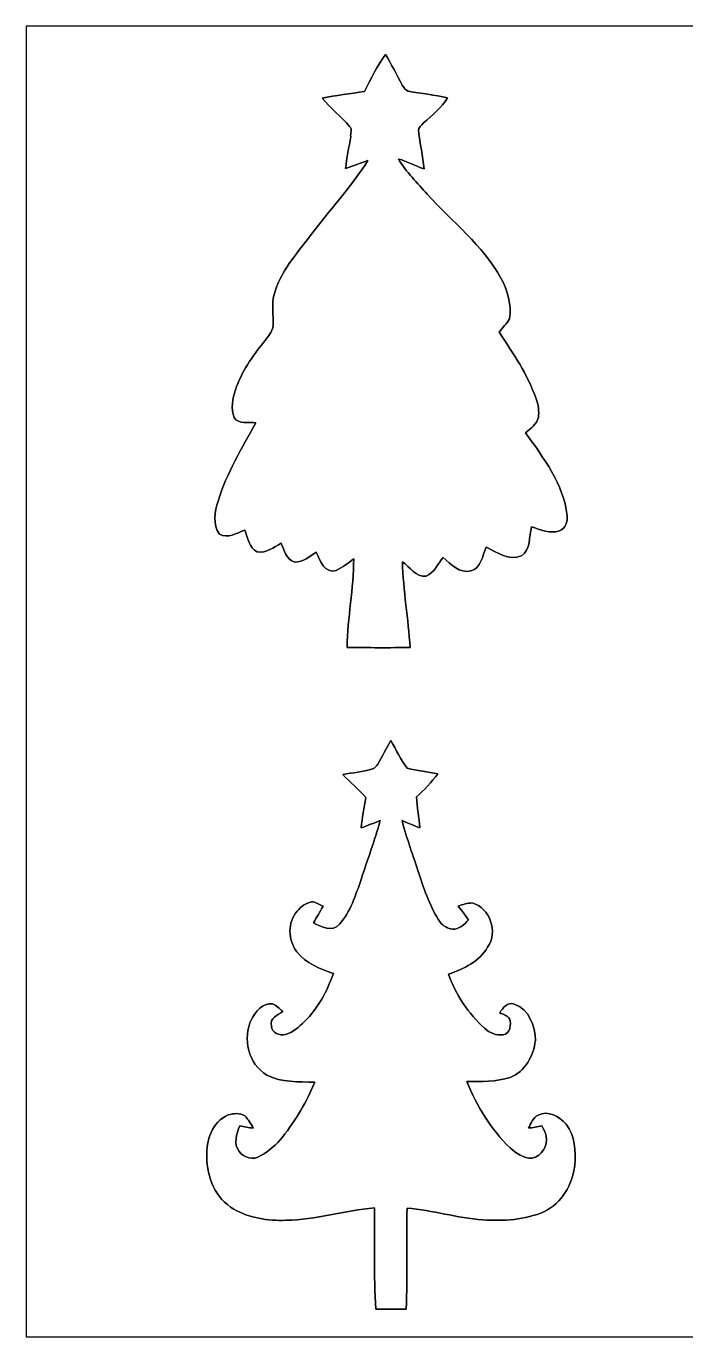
# Model space of a CAD drawing. Header units: centimetres. Extents: x -21 to 21, y -20.8 to 20.8.
# Drawn here: x -20.97 to 0, y -20.83 to 20.83 of the extents above; entities that cross this region are included whole.
import ezdxf

# ---------------------------------------------------------------- set-up
doc = ezdxf.new("R2010")
doc.units = ezdxf.units.CM
doc.header["$MEASUREMENT"] = 0
doc.layers.add('Layer 1', color=7, linetype='Continuous')

msp = doc.modelspace()

# ---------------------------------------------------------------- linework, layer by layer
at = {"layer": 'Layer 1', "color": 7}
for points, knots in [([(-20.97264, 20.83153), (-20.97264, 20.83153), (20.97264, 20.83153), (20.97264, 20.83153), (20.97264, 20.83153), (20.97264, 20.83153), (20.97264, -20.83153), (20.97264, -20.83153), (20.97264, -20.83153), (20.97264, -20.83153), (-20.97264, -20.83153), (-20.97264, -20.83153), (-20.97264, -20.83153), (-20.97264, -20.83153), (-20.97264, 20.83153), (-20.97264, 20.83153), (-20.97264, 20.83153), (-20.97264, 20.83153), (-20.97264, 20.83153), (-20.97264, 20.83153)], [0, 0, 0, 0, 0.16666667, 0.16666667, 0.16666667, 0.16666667, 0.33333333, 0.33333333, 0.33333333, 0.33333333, 0.5, 0.5, 0.5, 0.5, 0.66666667, 0.66666667, 0.66666667, 0.66666667, 1, 1, 1, 1]), ([(-10.21362, 18.75085), (-10.66694, 18.69616), (-11.1192, 18.63443), (-11.56617, 18.54059), (-11.56617, 18.54059), (-11.29136, 18.22344), (-10.96116, 17.96062), (-10.68846, 17.64242), (-10.68846, 17.64242), (-10.58898, 17.56163), (-10.66976, 17.4184), (-10.6553, 17.32033), (-10.6553, 17.32033), (-10.70469, 16.98202), (-10.78442, 16.64864), (-10.81723, 16.30786), (-10.81723, 16.30786), (-10.5784, 16.38829), (-10.34274, 16.4779), (-10.10708, 16.5675), (-10.10708, 16.5675), (-10.64401, 15.71131), (-11.3404, 14.9733), (-11.94153, 14.16403), (-11.94153, 14.16403), (-12.37897, 13.58477), (-12.89791, 13.02703), (-13.0877, 12.30736), (-13.0877, 12.30736), (-13.1886, 11.98457), (-13.09476, 11.64696), (-13.12404, 11.31817), (-13.12404, 11.31817), (-13.13815, 11.09874), (-13.29972, 10.94246), (-13.42602, 10.78089), (-13.42602, 10.78089), (-13.79643, 10.32757), (-14.12769, 9.82839), (-14.31925, 9.27135), (-14.31925, 9.27135), (-14.4212, 8.99513), (-14.46142, 8.67375), (-14.36194, 8.39117), (-14.36194, 8.39117), (-14.22576, 8.15587), (-13.89204, 8.27476), (-13.67473, 8.22113), (-13.67473, 8.22113), (-14.11076, 7.41292), (-14.60747, 6.62305), (-14.87276, 5.73687), (-14.87276, 5.73687), (-14.97118, 5.40173), (-15.05691, 4.98546), (-14.82408, 4.68559), (-14.82408, 4.68559), (-14.56902, 4.53813), (-14.2688, 4.71135), (-14.02609, 4.81612), (-14.02609, 4.81612), (-13.92273, 4.57094), (-13.89274, 4.24568), (-13.62428, 4.11974), (-13.62428, 4.11974), (-13.33641, 4.07317), (-13.09723, 4.26579), (-12.86475, 4.4002), (-12.86475, 4.4002), (-12.76879, 4.17019), (-12.70388, 3.87562), (-12.43154, 3.7913), (-12.43154, 3.7913), (-12.16695, 3.79589), (-11.96411, 3.98145), (-11.75068, 4.11339), (-11.75068, 4.11339), (-11.63461, 3.85198), (-11.48256, 3.41171), (-11.1185, 3.53307), (-11.1185, 3.53307), (-10.91283, 3.62162), (-10.7382, 3.76661), (-10.55899, 3.89749), (-10.55899, 3.89749), (-10.56005, 2.95557), (-10.75902, 2.02812), (-10.76572, 1.08585), (-10.76572, 1.08585), (-10.09968, 1.06962), (-9.43328, 1.07562), (-8.76688, 1.07738), (-8.76688, 1.07738), (-8.82227, 1.98931), (-8.98419, 2.89207), (-9.01171, 3.80577), (-9.01171, 3.80577), (-8.77429, 3.64173), (-8.57532, 3.31258), (-8.25183, 3.34857), (-8.25183, 3.34857), (-8.00135, 3.46181), (-7.88458, 3.74156), (-7.7156, 3.94229), (-7.7156, 3.94229), (-7.46513, 3.73063), (-7.19631, 3.42371), (-6.83154, 3.51508), (-6.83154, 3.51508), (-6.50452, 3.61315), (-6.46818, 3.99415), (-6.35212, 4.26614), (-6.35212, 4.26614), (-6.0004, 4.11339), (-5.62539, 3.82023), (-5.2264, 3.99133), (-5.2264, 3.99133), (-4.9336, 4.18994), (-4.98228, 4.60904), (-4.90961, 4.9149), (-4.90961, 4.9149), (-4.62139, 4.83235), (-4.31694, 4.6863), (-4.01496, 4.79072), (-4.01496, 4.79072), (-3.82094, 4.86163), (-3.74932, 5.08917), (-3.77684, 5.27861), (-3.77684, 5.27861), (-3.88197, 6.28438), (-4.53531, 7.10883), (-5.09235, 7.90998), (-5.09235, 7.90998), (-4.93642, 8.04686), (-4.73675, 8.17633), (-4.68559, 8.38941), (-4.68559, 8.38941), (-4.66443, 8.5919), (-4.68348, 8.8011), (-4.7625, 8.99019), (-4.7625, 8.99019), (-5.0225, 9.76066), (-5.4924, 10.43446), (-5.93372, 11.10862), (-5.93372, 11.10862), (-5.81907, 11.24444), (-5.69313, 11.37461), (-5.60493, 11.52984), (-5.60493, 11.52984), (-5.54249, 11.97575), (-5.65221, 12.43436), (-5.87657, 12.82206), (-5.87657, 12.82206), (-6.45583, 13.87299), (-7.42915, 14.60923), (-8.21902, 15.48836), (-8.21902, 15.48836), (-8.53758, 15.85031), (-8.88718, 16.19321), (-9.13765, 16.60807), (-9.13765, 16.60807), (-8.85261, 16.53893), (-8.5979, 16.38653), (-8.31956, 16.29657), (-8.31956, 16.29657), (-8.36189, 16.70121), (-8.44621, 17.09949), (-8.49912, 17.50236), (-8.49912, 17.50236), (-8.51817, 17.6142), (-8.40034, 17.68334), (-8.33649, 17.75531), (-8.33649, 17.75531), (-8.05921, 17.99731), (-7.77028, 18.23967), (-7.57449, 18.55646), (-7.57449, 18.55646), (-7.98583, 18.65736), (-8.41058, 18.67817), (-8.82297, 18.77025), (-8.82297, 18.77025), (-8.91646, 18.79424), (-8.96691, 18.8849), (-9.01665, 18.95969), (-9.01665, 18.95969), (-9.2015, 19.28072), (-9.34861, 19.62291), (-9.55216, 19.93371), (-9.55216, 19.93371), (-9.81639, 19.56541), (-10.01571, 19.15689), (-10.21362, 18.75085), (-10.21362, 18.75085), (-10.21362, 18.75085), (-10.21362, 18.75085), (-10.21362, 18.75085)], [0, 0, 0, 0, 0.02, 0.02, 0.02, 0.02, 0.04, 0.04, 0.04, 0.04, 0.06, 0.06, 0.06, 0.06, 0.08, 0.08, 0.08, 0.08, 0.1, 0.1, 0.1, 0.1, 0.12, 0.12, 0.12, 0.12, 0.14, 0.14, 0.14, 0.14, 0.16, 0.16, 0.16, 0.16, 0.18, 0.18, 0.18, 0.18, 0.2, 0.2, 0.2, 0.2, 0.22, 0.22, 0.22, 0.22, 0.24, 0.24, 0.24, 0.24, 0.26, 0.26, 0.26, 0.26, 0.28, 0.28, 0.28, 0.28, 0.3, 0.3, 0.3, 0.3, 0.32, 0.32, 0.32, 0.32, 0.34, 0.34, 0.34, 0.34, 0.36, 0.36, 0.36, 0.36, 0.38, 0.38, 0.38, 0.38, 0.4, 0.4, 0.4, 0.4, 0.42, 0.42, 0.42, 0.42, 0.44, 0.44, 0.44, 0.44, 0.46, 0.46, 0.46, 0.46, 0.48, 0.48, 0.48, 0.48, 0.5, 0.5, 0.5, 0.5, 0.52, 0.52, 0.52, 0.52, 0.54, 0.54, 0.54, 0.54, 0.56, 0.56, 0.56, 0.56, 0.58, 0.58, 0.58, 0.58, 0.6, 0.6, 0.6, 0.6, 0.62, 0.62, 0.62, 0.62, 0.64, 0.64, 0.64, 0.64, 0.66, 0.66, 0.66, 0.66, 0.68, 0.68, 0.68, 0.68, 0.7, 0.7, 0.7, 0.7, 0.72, 0.72, 0.72, 0.72, 0.74, 0.74, 0.74, 0.74, 0.76, 0.76, 0.76, 0.76, 0.78, 0.78, 0.78, 0.78, 0.8, 0.8, 0.8, 0.8, 0.82, 0.82, 0.82, 0.82, 0.84, 0.84, 0.84, 0.84, 0.86, 0.86, 0.86, 0.86, 0.88, 0.88, 0.88, 0.88, 0.9, 0.9, 0.9, 0.9, 0.92, 0.92, 0.92, 0.92, 0.94, 0.94, 0.94, 0.94, 0.96, 0.96, 0.96, 0.96, 1, 1, 1, 1]), ([(-9.38142, -1.87748), (-9.52183, -2.12549), (-9.64741, -2.3816), (-9.79664, -2.62467), (-9.79664, -2.62467), (-9.83403, -2.68711), (-9.88095, -2.75449), (-9.95468, -2.77671), (-9.95468, -2.77671), (-10.26583, -2.86879), (-10.59004, -2.89772), (-10.90754, -2.95769), (-10.90754, -2.95769), (-10.67082, -3.20957), (-10.40271, -3.43041), (-10.1727, -3.6897), (-10.1727, -3.6897), (-10.22385, -4.01108), (-10.29229, -4.32999), (-10.32475, -4.6542), (-10.32475, -4.6542), (-10.12049, -4.58117), (-9.92046, -4.49721), (-9.71726, -4.42136), (-9.71726, -4.42136), (-9.89154, -5.05425), (-10.12225, -5.66949), (-10.32369, -6.29391), (-10.32369, -6.29391), (-10.49867, -6.78991), (-10.65495, -7.31908), (-11.01513, -7.71737), (-11.01513, -7.71737), (-11.22927, -7.98054), (-11.59969, -7.8038), (-11.83711, -7.66939), (-11.83711, -7.66939), (-11.7348, -7.49371), (-11.63073, -7.31943), (-11.53442, -7.14093), (-11.53442, -7.14093), (-11.6519, -7.08307), (-11.77043, -7.00793), (-11.90484, -7.00511), (-11.90484, -7.00511), (-12.08017, -7.04815), (-12.24033, -7.15433), (-12.35287, -7.29615), (-12.35287, -7.29615), (-12.67178, -7.64646), (-12.6559, -8.22748), (-12.36416, -8.58979), (-12.36416, -8.58979), (-12.08264, -8.96091), (-11.62897, -9.13941), (-11.20105, -9.28053), (-11.20105, -9.28053), (-11.40672, -9.84144), (-11.69, -10.38789), (-12.12286, -10.8077), (-12.12286, -10.8077), (-12.29642, -10.98021), (-12.48657, -11.15766), (-12.72928, -11.22292), (-12.72928, -11.22292), (-12.91731, -11.27337), (-13.16214, -11.16365), (-13.1759, -10.9541), (-13.1759, -10.9541), (-13.23728, -10.70434), (-12.97834, -10.60168), (-12.81748, -10.49514), (-12.81748, -10.49514), (-12.91308, -10.39777), (-13.01468, -10.29688), (-13.14556, -10.25031), (-13.14556, -10.25031), (-13.45636, -10.2048), (-13.68531, -10.49726), (-13.8109, -10.74138), (-13.8109, -10.74138), (-14.09806, -11.33828), (-13.91673, -12.16942), (-13.32054, -12.50985), (-13.32054, -12.50985), (-12.85311, -12.75962), (-12.30806, -12.71693), (-11.7976, -12.73845), (-11.7976, -12.73845), (-12.04666, -13.36922), (-12.41213, -13.94601), (-12.81995, -14.4847), (-12.81995, -14.4847), (-13.01962, -14.72177), (-13.25598, -14.93167), (-13.52832, -15.08196), (-13.52832, -15.08196), (-13.7407, -15.22095), (-14.06031, -15.15251), (-14.19684, -14.93802), (-14.19684, -14.93802), (-14.39439, -14.70378), (-14.27903, -14.37287), (-14.18026, -14.1217), (-14.18026, -14.1217), (-14.03915, -14.15274), (-13.89733, -14.18202), (-13.75375, -14.20213), (-13.75375, -14.20213), (-13.8296, -14.06349), (-13.9125, -13.92379), (-14.02186, -13.81019), (-14.02186, -13.81019), (-14.17391, -13.70718), (-14.38134, -13.73223), (-14.54997, -13.77738), (-14.54997, -13.77738), (-15.05797, -13.99999), (-15.26434, -14.59759), (-15.22589, -15.11653), (-15.22589, -15.11653), (-15.23683, -15.76105), (-14.94402, -16.43662), (-14.37393, -16.77247), (-14.37393, -16.77247), (-13.87475, -17.05504), (-13.28526, -17.15135), (-12.71729, -17.12771), (-12.71729, -17.12771), (-11.76302, -17.1069), (-10.84157, -16.82715), (-9.89648, -16.72766), (-9.89648, -16.72766), (-9.88378, -17.80117), (-9.92505, -18.87643), (-9.86049, -19.94923), (-9.86049, -19.94923), (-9.53805, -19.94888), (-9.21561, -19.94888), (-8.89282, -19.94923), (-8.89282, -19.94923), (-8.83991, -18.88102), (-8.89882, -17.81105), (-8.85966, -16.74248), (-8.85966, -16.74248), (-8.0518, -16.80916), (-7.2704, -17.05081), (-6.46254, -17.11643), (-6.46254, -17.11643), (-5.80108, -17.15276), (-5.11034, -17.1263), (-4.49756, -16.84726), (-4.49756, -16.84726), (-3.931, -16.59008), (-3.61174, -15.98119), (-3.52637, -15.38711), (-3.52637, -15.38711), (-3.49215, -14.94085), (-3.52284, -14.44096), (-3.80718, -14.07231), (-3.80718, -14.07231), (-4.01814, -13.82995), (-4.37797, -13.61722), (-4.69688, -13.78903), (-4.69688, -13.78903), (-4.86445, -13.86205), (-4.91772, -14.05326), (-5.00415, -14.19966), (-5.00415, -14.19966), (-4.86057, -14.17955), (-4.71664, -14.15662), (-4.57376, -14.13051), (-4.57376, -14.13051), (-4.52438, -14.23564), (-4.46476, -14.3383), (-4.43689, -14.45225), (-4.43689, -14.45225), (-4.38961, -14.74999), (-4.57306, -15.09783), (-4.88668, -15.15251), (-4.88668, -15.15251), (-5.15691, -15.1631), (-5.39186, -14.99905), (-5.58306, -14.82584), (-5.58306, -14.82584), (-6.20324, -14.24552), (-6.6294, -13.49234), (-6.96666, -12.72117), (-6.96666, -12.72117), (-6.50522, -12.71482), (-6.03074, -12.73351), (-5.58694, -12.58429), (-5.58694, -12.58429), (-5.10364, -12.41284), (-4.84258, -11.89108), (-4.78084, -11.41166), (-4.78084, -11.41166), (-4.79249, -10.96116), (-4.98122, -10.40518), (-5.45606, -10.25349), (-5.45606, -10.25349), (-5.67937, -10.18187), (-5.81025, -10.38049), (-5.91749, -10.53077), (-5.91749, -10.53077), (-5.80884, -10.58228), (-5.67725, -10.61508), (-5.60529, -10.71986), (-5.60529, -10.71986), (-5.53297, -10.90154), (-5.58659, -11.19188), (-5.80708, -11.23209), (-5.80708, -11.23209), (-6.02474, -11.25538), (-6.24734, -11.17776), (-6.40115, -11.02219), (-6.40115, -11.02219), (-6.91374, -10.55335), (-7.31943, -9.96103), (-7.54168, -9.30063), (-7.54168, -9.30063), (-7.06155, -9.13694), (-6.56696, -8.90376), (-6.29991, -8.44726), (-6.29991, -8.44726), (-5.96194, -7.97101), (-6.22406, -7.19243), (-6.79168, -7.03898), (-6.79168, -7.03898), (-6.94549, -7.04039), (-7.09295, -7.08554), (-7.23512, -7.13811), (-7.23512, -7.13811), (-7.12752, -7.28627), (-7.01322, -7.42915), (-6.90668, -7.57837), (-6.90668, -7.57837), (-7.04003, -7.72442), (-7.21007, -7.88705), (-7.42139, -7.87753), (-7.42139, -7.87753), (-7.56497, -7.84825), (-7.70855, -7.77628), (-7.80309, -7.66269), (-7.80309, -7.66269), (-8.1213, -7.1942), (-8.3058, -6.65304), (-8.48289, -6.11964), (-8.48289, -6.11964), (-8.65928, -5.55272), (-8.87271, -4.9971), (-9.02194, -4.42207), (-9.02194, -4.42207), (-8.83179, -4.49933), (-8.64376, -4.58188), (-8.4515, -4.65455), (-8.4515, -4.65455), (-8.48678, -4.32506), (-8.54463, -3.99768), (-8.56156, -3.66642), (-8.56156, -3.66642), (-8.31533, -3.44241), (-8.08355, -3.20181), (-7.88106, -2.93723), (-7.88106, -2.93723), (-8.20561, -2.86491), (-8.5404, -2.84515), (-8.86037, -2.75625), (-8.86037, -2.75625), (-9.07627, -2.49132), (-9.2008, -2.16606), (-9.38142, -1.87748)], [0, 0, 0, 0, 0.01449275, 0.01449275, 0.01449275, 0.01449275, 0.02898551, 0.02898551, 0.02898551, 0.02898551, 0.04347826, 0.04347826, 0.04347826, 0.04347826, 0.05797101, 0.05797101, 0.05797101, 0.05797101, 0.07246377, 0.07246377, 0.07246377, 0.07246377, 0.08695652, 0.08695652, 0.08695652, 0.08695652, 0.10144928, 0.10144928, 0.10144928, 0.10144928, 0.11594203, 0.11594203, 0.11594203, 0.11594203, 0.13043478, 0.13043478, 0.13043478, 0.13043478, 0.14492754, 0.14492754, 0.14492754, 0.14492754, 0.15942029, 0.15942029, 0.15942029, 0.15942029, 0.17391304, 0.17391304, 0.17391304, 0.17391304, 0.1884058, 0.1884058, 0.1884058, 0.1884058, 0.20289855, 0.20289855, 0.20289855, 0.20289855, 0.2173913, 0.2173913, 0.2173913, 0.2173913, 0.23188406, 0.23188406, 0.23188406, 0.23188406, 0.24637681, 0.24637681, 0.24637681, 0.24637681, 0.26086957, 0.26086957, 0.26086957, 0.26086957, 0.27536232, 0.27536232, 0.27536232, 0.27536232, 0.28985507, 0.28985507, 0.28985507, 0.28985507, 0.30434783, 0.30434783, 0.30434783, 0.30434783, 0.31884058, 0.31884058, 0.31884058, 0.31884058, 0.33333333, 0.33333333, 0.33333333, 0.33333333, 0.34782609, 0.34782609, 0.34782609, 0.34782609, 0.36231884, 0.36231884, 0.36231884, 0.36231884, 0.37681159, 0.37681159, 0.37681159, 0.37681159, 0.39130435, 0.39130435, 0.39130435, 0.39130435, 0.4057971, 0.4057971, 0.4057971, 0.4057971, 0.42028986, 0.42028986, 0.42028986, 0.42028986, 0.43478261, 0.43478261, 0.43478261, 0.43478261, 0.44927536, 0.44927536, 0.44927536, 0.44927536, 0.46376812, 0.46376812, 0.46376812, 0.46376812, 0.47826087, 0.47826087, 0.47826087, 0.47826087, 0.49275362, 0.49275362, 0.49275362, 0.49275362, 0.50724638, 0.50724638, 0.50724638, 0.50724638, 0.52173913, 0.52173913, 0.52173913, 0.52173913, 0.53623188, 0.53623188, 0.53623188, 0.53623188, 0.55072464, 0.55072464, 0.55072464, 0.55072464, 0.56521739, 0.56521739, 0.56521739, 0.56521739, 0.57971014, 0.57971014, 0.57971014, 0.57971014, 0.5942029, 0.5942029, 0.5942029, 0.5942029, 0.60869565, 0.60869565, 0.60869565, 0.60869565, 0.62318841, 0.62318841, 0.62318841, 0.62318841, 0.63768116, 0.63768116, 0.63768116, 0.63768116, 0.65217391, 0.65217391, 0.65217391, 0.65217391, 0.66666667, 0.66666667, 0.66666667, 0.66666667, 0.68115942, 0.68115942, 0.68115942, 0.68115942, 0.69565217, 0.69565217, 0.69565217, 0.69565217, 0.71014493, 0.71014493, 0.71014493, 0.71014493, 0.72463768, 0.72463768, 0.72463768, 0.72463768, 0.73913043, 0.73913043, 0.73913043, 0.73913043, 0.75362319, 0.75362319, 0.75362319, 0.75362319, 0.76811594, 0.76811594, 0.76811594, 0.76811594, 0.7826087, 0.7826087, 0.7826087, 0.7826087, 0.79710145, 0.79710145, 0.79710145, 0.79710145, 0.8115942, 0.8115942, 0.8115942, 0.8115942, 0.82608696, 0.82608696, 0.82608696, 0.82608696, 0.84057971, 0.84057971, 0.84057971, 0.84057971, 0.85507246, 0.85507246, 0.85507246, 0.85507246, 0.86956522, 0.86956522, 0.86956522, 0.86956522, 0.88405797, 0.88405797, 0.88405797, 0.88405797, 0.89855072, 0.89855072, 0.89855072, 0.89855072, 0.91304348, 0.91304348, 0.91304348, 0.91304348, 0.92753623, 0.92753623, 0.92753623, 0.92753623, 0.94202899, 0.94202899, 0.94202899, 0.94202899, 0.95652174, 0.95652174, 0.95652174, 0.95652174, 0.97101449, 0.97101449, 0.97101449, 0.97101449, 1, 1, 1, 1])]:
    msp.add_open_spline(points, degree=3, knots=knots, dxfattribs=at)
at = {"layer": 'Layer 1', "color": 252}
for points, knots in [([(-10.21362, 18.75085), (-10.01571, 19.15689), (-9.81639, 19.56541), (-9.55216, 19.93371), (-9.55216, 19.93371), (-9.34861, 19.62291), (-9.2015, 19.28072), (-9.01665, 18.95969), (-9.01665, 18.95969), (-8.96691, 18.8849), (-8.91646, 18.79424), (-8.82297, 18.77025), (-8.82297, 18.77025), (-8.41058, 18.67817), (-7.98583, 18.65736), (-7.57449, 18.55646), (-7.57449, 18.55646), (-7.77028, 18.23967), (-8.05921, 17.99731), (-8.33649, 17.75531), (-8.33649, 17.75531), (-8.40034, 17.68334), (-8.51817, 17.6142), (-8.49912, 17.50236), (-8.49912, 17.50236), (-8.44621, 17.09949), (-8.36189, 16.70121), (-8.31956, 16.29657), (-8.31956, 16.29657), (-8.5979, 16.38653), (-8.85261, 16.53893), (-9.13765, 16.60807), (-9.13765, 16.60807), (-8.88718, 16.19321), (-8.53758, 15.85031), (-8.21902, 15.48836), (-8.21902, 15.48836), (-7.42915, 14.60923), (-6.45583, 13.87299), (-5.87657, 12.82206), (-5.87657, 12.82206), (-5.65221, 12.43436), (-5.54249, 11.97575), (-5.60493, 11.52984), (-5.60493, 11.52984), (-5.69313, 11.37461), (-5.81907, 11.24444), (-5.93372, 11.10862), (-5.93372, 11.10862), (-5.4924, 10.43446), (-5.0225, 9.76066), (-4.7625, 8.99019), (-4.7625, 8.99019), (-4.68348, 8.8011), (-4.66443, 8.5919), (-4.68559, 8.38941), (-4.68559, 8.38941), (-4.73675, 8.17633), (-4.93642, 8.04686), (-5.09235, 7.90998), (-5.09235, 7.90998), (-4.53531, 7.10883), (-3.88197, 6.28438), (-3.77684, 5.27861), (-3.77684, 5.27861), (-3.74932, 5.08917), (-3.82094, 4.86163), (-4.01496, 4.79072), (-4.01496, 4.79072), (-4.31694, 4.6863), (-4.62139, 4.83235), (-4.90961, 4.9149), (-4.90961, 4.9149), (-4.98228, 4.60904), (-4.9336, 4.18994), (-5.2264, 3.99133), (-5.2264, 3.99133), (-5.62539, 3.82023), (-6.0004, 4.11339), (-6.35212, 4.26614), (-6.35212, 4.26614), (-6.46818, 3.99415), (-6.50452, 3.61315), (-6.83154, 3.51508), (-6.83154, 3.51508), (-7.19631, 3.42371), (-7.46513, 3.73063), (-7.7156, 3.94229), (-7.7156, 3.94229), (-7.88458, 3.74156), (-8.00135, 3.46181), (-8.25183, 3.34857), (-8.25183, 3.34857), (-8.57532, 3.31258), (-8.77429, 3.64173), (-9.01171, 3.80577), (-9.01171, 3.80577), (-8.98419, 2.89207), (-8.82227, 1.98931), (-8.76688, 1.07738), (-8.76688, 1.07738), (-9.43328, 1.07562), (-10.09968, 1.06962), (-10.76572, 1.08585), (-10.76572, 1.08585), (-10.75902, 2.02812), (-10.56005, 2.95557), (-10.55899, 3.89749), (-10.55899, 3.89749), (-10.7382, 3.76661), (-10.91283, 3.62162), (-11.1185, 3.53307), (-11.1185, 3.53307), (-11.48256, 3.41171), (-11.63461, 3.85198), (-11.75068, 4.11339), (-11.75068, 4.11339), (-11.96411, 3.98145), (-12.16695, 3.79589), (-12.43154, 3.7913), (-12.43154, 3.7913), (-12.70388, 3.87562), (-12.76879, 4.17019), (-12.86475, 4.4002), (-12.86475, 4.4002), (-13.09723, 4.26579), (-13.33641, 4.07317), (-13.62428, 4.11974), (-13.62428, 4.11974), (-13.89274, 4.24568), (-13.92273, 4.57094), (-14.02609, 4.81612), (-14.02609, 4.81612), (-14.2688, 4.71135), (-14.56902, 4.53813), (-14.82408, 4.68559), (-14.82408, 4.68559), (-15.05691, 4.98546), (-14.97118, 5.40173), (-14.87276, 5.73687), (-14.87276, 5.73687), (-14.60747, 6.62305), (-14.11076, 7.41292), (-13.67473, 8.22113), (-13.67473, 8.22113), (-13.89204, 8.27476), (-14.22576, 8.15587), (-14.36194, 8.39117), (-14.36194, 8.39117), (-14.46142, 8.67375), (-14.4212, 8.99513), (-14.31925, 9.27135), (-14.31925, 9.27135), (-14.12769, 9.82839), (-13.79643, 10.32757), (-13.42602, 10.78089), (-13.42602, 10.78089), (-13.29972, 10.94246), (-13.13815, 11.09874), (-13.12404, 11.31817), (-13.12404, 11.31817), (-13.09476, 11.64696), (-13.1886, 11.98457), (-13.0877, 12.30736), (-13.0877, 12.30736), (-12.89791, 13.02703), (-12.37897, 13.58477), (-11.94153, 14.16403), (-11.94153, 14.16403), (-11.3404, 14.9733), (-10.64401, 15.71131), (-10.10708, 16.5675), (-10.10708, 16.5675), (-10.34274, 16.4779), (-10.5784, 16.38829), (-10.81723, 16.30786), (-10.81723, 16.30786), (-10.78442, 16.64864), (-10.70469, 16.98202), (-10.6553, 17.32033), (-10.6553, 17.32033), (-10.66976, 17.4184), (-10.58898, 17.56163), (-10.68846, 17.64242), (-10.68846, 17.64242), (-10.96116, 17.96062), (-11.29136, 18.22344), (-11.56617, 18.54059), (-11.56617, 18.54059), (-11.1192, 18.63443), (-10.66694, 18.69616), (-10.21362, 18.75085)], [0, 0, 0, 0, 0.02040816, 0.02040816, 0.02040816, 0.02040816, 0.04081633, 0.04081633, 0.04081633, 0.04081633, 0.06122449, 0.06122449, 0.06122449, 0.06122449, 0.08163265, 0.08163265, 0.08163265, 0.08163265, 0.10204082, 0.10204082, 0.10204082, 0.10204082, 0.12244898, 0.12244898, 0.12244898, 0.12244898, 0.14285714, 0.14285714, 0.14285714, 0.14285714, 0.16326531, 0.16326531, 0.16326531, 0.16326531, 0.18367347, 0.18367347, 0.18367347, 0.18367347, 0.20408163, 0.20408163, 0.20408163, 0.20408163, 0.2244898, 0.2244898, 0.2244898, 0.2244898, 0.24489796, 0.24489796, 0.24489796, 0.24489796, 0.26530612, 0.26530612, 0.26530612, 0.26530612, 0.28571429, 0.28571429, 0.28571429, 0.28571429, 0.30612245, 0.30612245, 0.30612245, 0.30612245, 0.32653061, 0.32653061, 0.32653061, 0.32653061, 0.34693878, 0.34693878, 0.34693878, 0.34693878, 0.36734694, 0.36734694, 0.36734694, 0.36734694, 0.3877551, 0.3877551, 0.3877551, 0.3877551, 0.40816327, 0.40816327, 0.40816327, 0.40816327, 0.42857143, 0.42857143, 0.42857143, 0.42857143, 0.44897959, 0.44897959, 0.44897959, 0.44897959, 0.46938776, 0.46938776, 0.46938776, 0.46938776, 0.48979592, 0.48979592, 0.48979592, 0.48979592, 0.51020408, 0.51020408, 0.51020408, 0.51020408, 0.53061224, 0.53061224, 0.53061224, 0.53061224, 0.55102041, 0.55102041, 0.55102041, 0.55102041, 0.57142857, 0.57142857, 0.57142857, 0.57142857, 0.59183673, 0.59183673, 0.59183673, 0.59183673, 0.6122449, 0.6122449, 0.6122449, 0.6122449, 0.63265306, 0.63265306, 0.63265306, 0.63265306, 0.65306122, 0.65306122, 0.65306122, 0.65306122, 0.67346939, 0.67346939, 0.67346939, 0.67346939, 0.69387755, 0.69387755, 0.69387755, 0.69387755, 0.71428571, 0.71428571, 0.71428571, 0.71428571, 0.73469388, 0.73469388, 0.73469388, 0.73469388, 0.75510204, 0.75510204, 0.75510204, 0.75510204, 0.7755102, 0.7755102, 0.7755102, 0.7755102, 0.79591837, 0.79591837, 0.79591837, 0.79591837, 0.81632653, 0.81632653, 0.81632653, 0.81632653, 0.83673469, 0.83673469, 0.83673469, 0.83673469, 0.85714286, 0.85714286, 0.85714286, 0.85714286, 0.87755102, 0.87755102, 0.87755102, 0.87755102, 0.89795918, 0.89795918, 0.89795918, 0.89795918, 0.91836735, 0.91836735, 0.91836735, 0.91836735, 0.93877551, 0.93877551, 0.93877551, 0.93877551, 0.95918367, 0.95918367, 0.95918367, 0.95918367, 1, 1, 1, 1]), ([(-9.38142, -1.87748), (-9.2008, -2.16606), (-9.07627, -2.49132), (-8.86037, -2.75625), (-8.86037, -2.75625), (-8.5404, -2.84515), (-8.20561, -2.86491), (-7.88106, -2.93723), (-7.88106, -2.93723), (-8.08355, -3.20181), (-8.31533, -3.44241), (-8.56156, -3.66642), (-8.56156, -3.66642), (-8.54463, -3.99768), (-8.48678, -4.32506), (-8.4515, -4.65455), (-8.4515, -4.65455), (-8.64376, -4.58188), (-8.83179, -4.49933), (-9.02194, -4.42207), (-9.02194, -4.42207), (-8.87271, -4.9971), (-8.65928, -5.55272), (-8.48289, -6.11964), (-8.48289, -6.11964), (-8.3058, -6.65304), (-8.1213, -7.1942), (-7.80309, -7.66269), (-7.80309, -7.66269), (-7.70855, -7.77628), (-7.56497, -7.84825), (-7.42139, -7.87753), (-7.42139, -7.87753), (-7.21007, -7.88705), (-7.04003, -7.72442), (-6.90668, -7.57837), (-6.90668, -7.57837), (-7.01322, -7.42915), (-7.12752, -7.28627), (-7.23512, -7.13811), (-7.23512, -7.13811), (-7.09295, -7.08554), (-6.94549, -7.04039), (-6.79168, -7.03898), (-6.79168, -7.03898), (-6.22406, -7.19243), (-5.96194, -7.97101), (-6.29991, -8.44726), (-6.29991, -8.44726), (-6.56696, -8.90376), (-7.06155, -9.13694), (-7.54168, -9.30063), (-7.54168, -9.30063), (-7.31943, -9.96103), (-6.91374, -10.55335), (-6.40115, -11.02219), (-6.40115, -11.02219), (-6.24734, -11.17776), (-6.02474, -11.25538), (-5.80708, -11.23209), (-5.80708, -11.23209), (-5.58659, -11.19188), (-5.53297, -10.90154), (-5.60529, -10.71986), (-5.60529, -10.71986), (-5.67725, -10.61508), (-5.80884, -10.58228), (-5.91749, -10.53077), (-5.91749, -10.53077), (-5.81025, -10.38049), (-5.67937, -10.18187), (-5.45606, -10.25349), (-5.45606, -10.25349), (-4.98122, -10.40518), (-4.79249, -10.96116), (-4.78084, -11.41166), (-4.78084, -11.41166), (-4.84258, -11.89108), (-5.10364, -12.41284), (-5.58694, -12.58429), (-5.58694, -12.58429), (-6.03074, -12.73351), (-6.50522, -12.71482), (-6.96666, -12.72117), (-6.96666, -12.72117), (-6.6294, -13.49234), (-6.20324, -14.24552), (-5.58306, -14.82584), (-5.58306, -14.82584), (-5.39186, -14.99905), (-5.15691, -15.1631), (-4.88668, -15.15251), (-4.88668, -15.15251), (-4.57306, -15.09783), (-4.38961, -14.74999), (-4.43689, -14.45225), (-4.43689, -14.45225), (-4.46476, -14.3383), (-4.52438, -14.23564), (-4.57376, -14.13051), (-4.57376, -14.13051), (-4.71664, -14.15662), (-4.86057, -14.17955), (-5.00415, -14.19966), (-5.00415, -14.19966), (-4.91772, -14.05326), (-4.86445, -13.86205), (-4.69688, -13.78903), (-4.69688, -13.78903), (-4.37797, -13.61722), (-4.01814, -13.82995), (-3.80718, -14.07231), (-3.80718, -14.07231), (-3.52284, -14.44096), (-3.49215, -14.94085), (-3.52637, -15.38711), (-3.52637, -15.38711), (-3.61174, -15.98119), (-3.931, -16.59008), (-4.49756, -16.84726), (-4.49756, -16.84726), (-5.11034, -17.1263), (-5.80108, -17.15276), (-6.46254, -17.11643), (-6.46254, -17.11643), (-7.2704, -17.05081), (-8.0518, -16.80916), (-8.85966, -16.74248), (-8.85966, -16.74248), (-8.89882, -17.81105), (-8.83991, -18.88102), (-8.89282, -19.94923), (-8.89282, -19.94923), (-9.21561, -19.94888), (-9.53805, -19.94888), (-9.86049, -19.94923), (-9.86049, -19.94923), (-9.92505, -18.87643), (-9.88378, -17.80117), (-9.89648, -16.72766), (-9.89648, -16.72766), (-10.84157, -16.82715), (-11.76302, -17.1069), (-12.71729, -17.12771), (-12.71729, -17.12771), (-13.28526, -17.15135), (-13.87475, -17.05504), (-14.37393, -16.77247), (-14.37393, -16.77247), (-14.94402, -16.43662), (-15.23683, -15.76105), (-15.22589, -15.11653), (-15.22589, -15.11653), (-15.26434, -14.59759), (-15.05797, -13.99999), (-14.54997, -13.77738), (-14.54997, -13.77738), (-14.38134, -13.73223), (-14.17391, -13.70718), (-14.02186, -13.81019), (-14.02186, -13.81019), (-13.9125, -13.92379), (-13.8296, -14.06349), (-13.75375, -14.20213), (-13.75375, -14.20213), (-13.89733, -14.18202), (-14.03915, -14.15274), (-14.18026, -14.1217), (-14.18026, -14.1217), (-14.27903, -14.37287), (-14.39439, -14.70378), (-14.19684, -14.93802), (-14.19684, -14.93802), (-14.06031, -15.15251), (-13.7407, -15.22095), (-13.52832, -15.08196), (-13.52832, -15.08196), (-13.25598, -14.93167), (-13.01962, -14.72177), (-12.81995, -14.4847), (-12.81995, -14.4847), (-12.41213, -13.94601), (-12.04666, -13.36922), (-11.7976, -12.73845), (-11.7976, -12.73845), (-12.30806, -12.71693), (-12.85311, -12.75962), (-13.32054, -12.50985), (-13.32054, -12.50985), (-13.91673, -12.16942), (-14.09806, -11.33828), (-13.8109, -10.74138), (-13.8109, -10.74138), (-13.68531, -10.49726), (-13.45636, -10.2048), (-13.14556, -10.25031), (-13.14556, -10.25031), (-13.01468, -10.29688), (-12.91308, -10.39777), (-12.81748, -10.49514), (-12.81748, -10.49514), (-12.97834, -10.60168), (-13.23728, -10.70434), (-13.1759, -10.9541), (-13.1759, -10.9541), (-13.16214, -11.16365), (-12.91731, -11.27337), (-12.72928, -11.22292), (-12.72928, -11.22292), (-12.48657, -11.15766), (-12.29642, -10.98021), (-12.12286, -10.8077), (-12.12286, -10.8077), (-11.69, -10.38789), (-11.40672, -9.84144), (-11.20105, -9.28053), (-11.20105, -9.28053), (-11.62897, -9.13941), (-12.08264, -8.96091), (-12.36416, -8.58979), (-12.36416, -8.58979), (-12.6559, -8.22748), (-12.67178, -7.64646), (-12.35287, -7.29615), (-12.35287, -7.29615), (-12.24033, -7.15433), (-12.08017, -7.04815), (-11.90484, -7.00511), (-11.90484, -7.00511), (-11.77043, -7.00793), (-11.6519, -7.08307), (-11.53442, -7.14093), (-11.53442, -7.14093), (-11.63073, -7.31943), (-11.7348, -7.49371), (-11.83711, -7.66939), (-11.83711, -7.66939), (-11.59969, -7.8038), (-11.22927, -7.98054), (-11.01513, -7.71737), (-11.01513, -7.71737), (-10.65495, -7.31908), (-10.49867, -6.78991), (-10.32369, -6.29391), (-10.32369, -6.29391), (-10.12225, -5.66949), (-9.89154, -5.05425), (-9.71726, -4.42136), (-9.71726, -4.42136), (-9.92046, -4.49721), (-10.12049, -4.58117), (-10.32475, -4.6542), (-10.32475, -4.6542), (-10.29229, -4.32999), (-10.22385, -4.01108), (-10.1727, -3.6897), (-10.1727, -3.6897), (-10.40271, -3.43041), (-10.67082, -3.20957), (-10.90754, -2.95769), (-10.90754, -2.95769), (-10.59004, -2.89772), (-10.26583, -2.86879), (-9.95468, -2.77671), (-9.95468, -2.77671), (-9.88095, -2.75449), (-9.83403, -2.68711), (-9.79664, -2.62467), (-9.79664, -2.62467), (-9.64741, -2.3816), (-9.52183, -2.12549), (-9.38142, -1.87748)], [0, 0, 0, 0, 0.01449275, 0.01449275, 0.01449275, 0.01449275, 0.02898551, 0.02898551, 0.02898551, 0.02898551, 0.04347826, 0.04347826, 0.04347826, 0.04347826, 0.05797101, 0.05797101, 0.05797101, 0.05797101, 0.07246377, 0.07246377, 0.07246377, 0.07246377, 0.08695652, 0.08695652, 0.08695652, 0.08695652, 0.10144928, 0.10144928, 0.10144928, 0.10144928, 0.11594203, 0.11594203, 0.11594203, 0.11594203, 0.13043478, 0.13043478, 0.13043478, 0.13043478, 0.14492754, 0.14492754, 0.14492754, 0.14492754, 0.15942029, 0.15942029, 0.15942029, 0.15942029, 0.17391304, 0.17391304, 0.17391304, 0.17391304, 0.1884058, 0.1884058, 0.1884058, 0.1884058, 0.20289855, 0.20289855, 0.20289855, 0.20289855, 0.2173913, 0.2173913, 0.2173913, 0.2173913, 0.23188406, 0.23188406, 0.23188406, 0.23188406, 0.24637681, 0.24637681, 0.24637681, 0.24637681, 0.26086957, 0.26086957, 0.26086957, 0.26086957, 0.27536232, 0.27536232, 0.27536232, 0.27536232, 0.28985507, 0.28985507, 0.28985507, 0.28985507, 0.30434783, 0.30434783, 0.30434783, 0.30434783, 0.31884058, 0.31884058, 0.31884058, 0.31884058, 0.33333333, 0.33333333, 0.33333333, 0.33333333, 0.34782609, 0.34782609, 0.34782609, 0.34782609, 0.36231884, 0.36231884, 0.36231884, 0.36231884, 0.37681159, 0.37681159, 0.37681159, 0.37681159, 0.39130435, 0.39130435, 0.39130435, 0.39130435, 0.4057971, 0.4057971, 0.4057971, 0.4057971, 0.42028986, 0.42028986, 0.42028986, 0.42028986, 0.43478261, 0.43478261, 0.43478261, 0.43478261, 0.44927536, 0.44927536, 0.44927536, 0.44927536, 0.46376812, 0.46376812, 0.46376812, 0.46376812, 0.47826087, 0.47826087, 0.47826087, 0.47826087, 0.49275362, 0.49275362, 0.49275362, 0.49275362, 0.50724638, 0.50724638, 0.50724638, 0.50724638, 0.52173913, 0.52173913, 0.52173913, 0.52173913, 0.53623188, 0.53623188, 0.53623188, 0.53623188, 0.55072464, 0.55072464, 0.55072464, 0.55072464, 0.56521739, 0.56521739, 0.56521739, 0.56521739, 0.57971014, 0.57971014, 0.57971014, 0.57971014, 0.5942029, 0.5942029, 0.5942029, 0.5942029, 0.60869565, 0.60869565, 0.60869565, 0.60869565, 0.62318841, 0.62318841, 0.62318841, 0.62318841, 0.63768116, 0.63768116, 0.63768116, 0.63768116, 0.65217391, 0.65217391, 0.65217391, 0.65217391, 0.66666667, 0.66666667, 0.66666667, 0.66666667, 0.68115942, 0.68115942, 0.68115942, 0.68115942, 0.69565217, 0.69565217, 0.69565217, 0.69565217, 0.71014493, 0.71014493, 0.71014493, 0.71014493, 0.72463768, 0.72463768, 0.72463768, 0.72463768, 0.73913043, 0.73913043, 0.73913043, 0.73913043, 0.75362319, 0.75362319, 0.75362319, 0.75362319, 0.76811594, 0.76811594, 0.76811594, 0.76811594, 0.7826087, 0.7826087, 0.7826087, 0.7826087, 0.79710145, 0.79710145, 0.79710145, 0.79710145, 0.8115942, 0.8115942, 0.8115942, 0.8115942, 0.82608696, 0.82608696, 0.82608696, 0.82608696, 0.84057971, 0.84057971, 0.84057971, 0.84057971, 0.85507246, 0.85507246, 0.85507246, 0.85507246, 0.86956522, 0.86956522, 0.86956522, 0.86956522, 0.88405797, 0.88405797, 0.88405797, 0.88405797, 0.89855072, 0.89855072, 0.89855072, 0.89855072, 0.91304348, 0.91304348, 0.91304348, 0.91304348, 0.92753623, 0.92753623, 0.92753623, 0.92753623, 0.94202899, 0.94202899, 0.94202899, 0.94202899, 0.95652174, 0.95652174, 0.95652174, 0.95652174, 0.97101449, 0.97101449, 0.97101449, 0.97101449, 1, 1, 1, 1])]:
    msp.add_open_spline(points, degree=3, knots=knots, dxfattribs=at)

doc.saveas('drawing.dxf')
